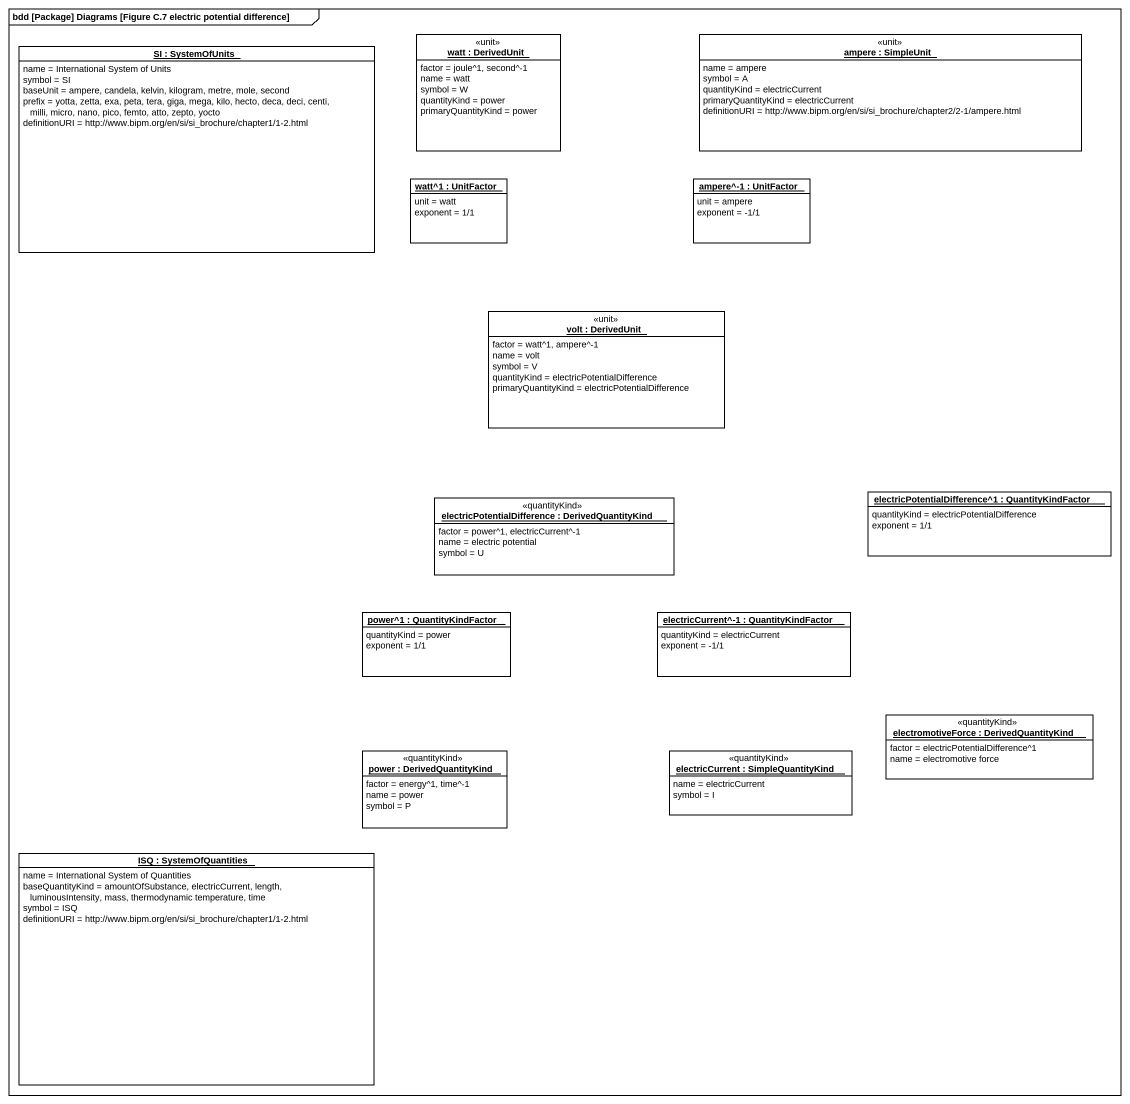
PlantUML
@startuml
mainframe bdd [Package] Diagrams [Figure C.7 electric potential difference]
hide circle
hide empty members
object "SI : SystemOfUnits" as SI #FFFFFF {
  name = International System of Units
  symbol = SI
  baseUnit = ampere, candela, kelvin, kilogram, metre, mole, second
  prefix = yotta, zetta, exa, peta, tera, giga, mega, kilo, hecto, deca, deci, centi, milli, micro, nano, pico, femto, atto, zepto, yocto
  definitionURI = http://www.bipm.org/en/si/si_brochure/chapter1/1-2.html
}
object "watt : DerivedUnit" as watt <<unit>> #FFFFFF {
  factor = joule^1, second^-1
  name = watt
  symbol = W
  quantityKind = power
  primaryQuantityKind = power
}
object "ampere : SimpleUnit" as ampere <<unit>> #FFFFFF {
  name = ampere
  symbol = A
  quantityKind = electricCurrent
  primaryQuantityKind = electricCurrent
  definitionURI = http://www.bipm.org/en/si/si_brochure/chapter2/2-1/ampere.html
}
object "watt^1 : UnitFactor" as watt_1 #FFFFFF {
  unit = watt
  exponent = 1/1
}
object "ampere^-1 : UnitFactor" as ampere_1 #FFFFFF {
  unit = ampere
  exponent = -1/1
}
object "volt : DerivedUnit" as volt <<unit>> #FFFFFF {
  factor = watt^1, ampere^-1
  name = volt
  symbol = V
  quantityKind = electricPotentialDifference
  primaryQuantityKind = electricPotentialDifference
}
object "electricPotentialDifference : DerivedQuantityKind" as electricPotentialDifference <<quantityKind>> #FFFFFF {
  factor = power^1, electricCurrent^-1
  name = electric potential
  symbol = U
}
object "electricPotentialDifference^1 : QuantityKindFactor" as electricPotentialDifference_2 #FFFFFF {
  quantityKind = electricPotentialDifference
  exponent = 1/1
}
object "power^1 : QuantityKindFactor" as power_1 #FFFFFF {
  quantityKind = power
  exponent = 1/1
}
object "electricCurrent^-1 : QuantityKindFactor" as electricCurrent_1 #FFFFFF {
  quantityKind = electricCurrent
  exponent = -1/1
}
object "electromotiveForce : DerivedQuantityKind" as electromotiveForce <<quantityKind>> #FFFFFF {
  factor = electricPotentialDifference^1
  name = electromotive force
}
object "power : DerivedQuantityKind" as power <<quantityKind>> #FFFFFF {
  factor = energy^1, time^-1
  name = power
  symbol = P
}
object "electricCurrent : SimpleQuantityKind" as electricCurrent <<quantityKind>> #FFFFFF {
  name = electricCurrent
  symbol = I
}
object "ISQ : SystemOfQuantities" as ISQ #FFFFFF {
  name = International System of Quantities
  baseQuantityKind = amountOfSubstance, electricCurrent, length, luminousIntensity, mass, thermodynamic temperature, time
  symbol = ISQ
  definitionURI = http://www.bipm.org/en/si/si_brochure/chapter1/1-2.html
}
@enduml
